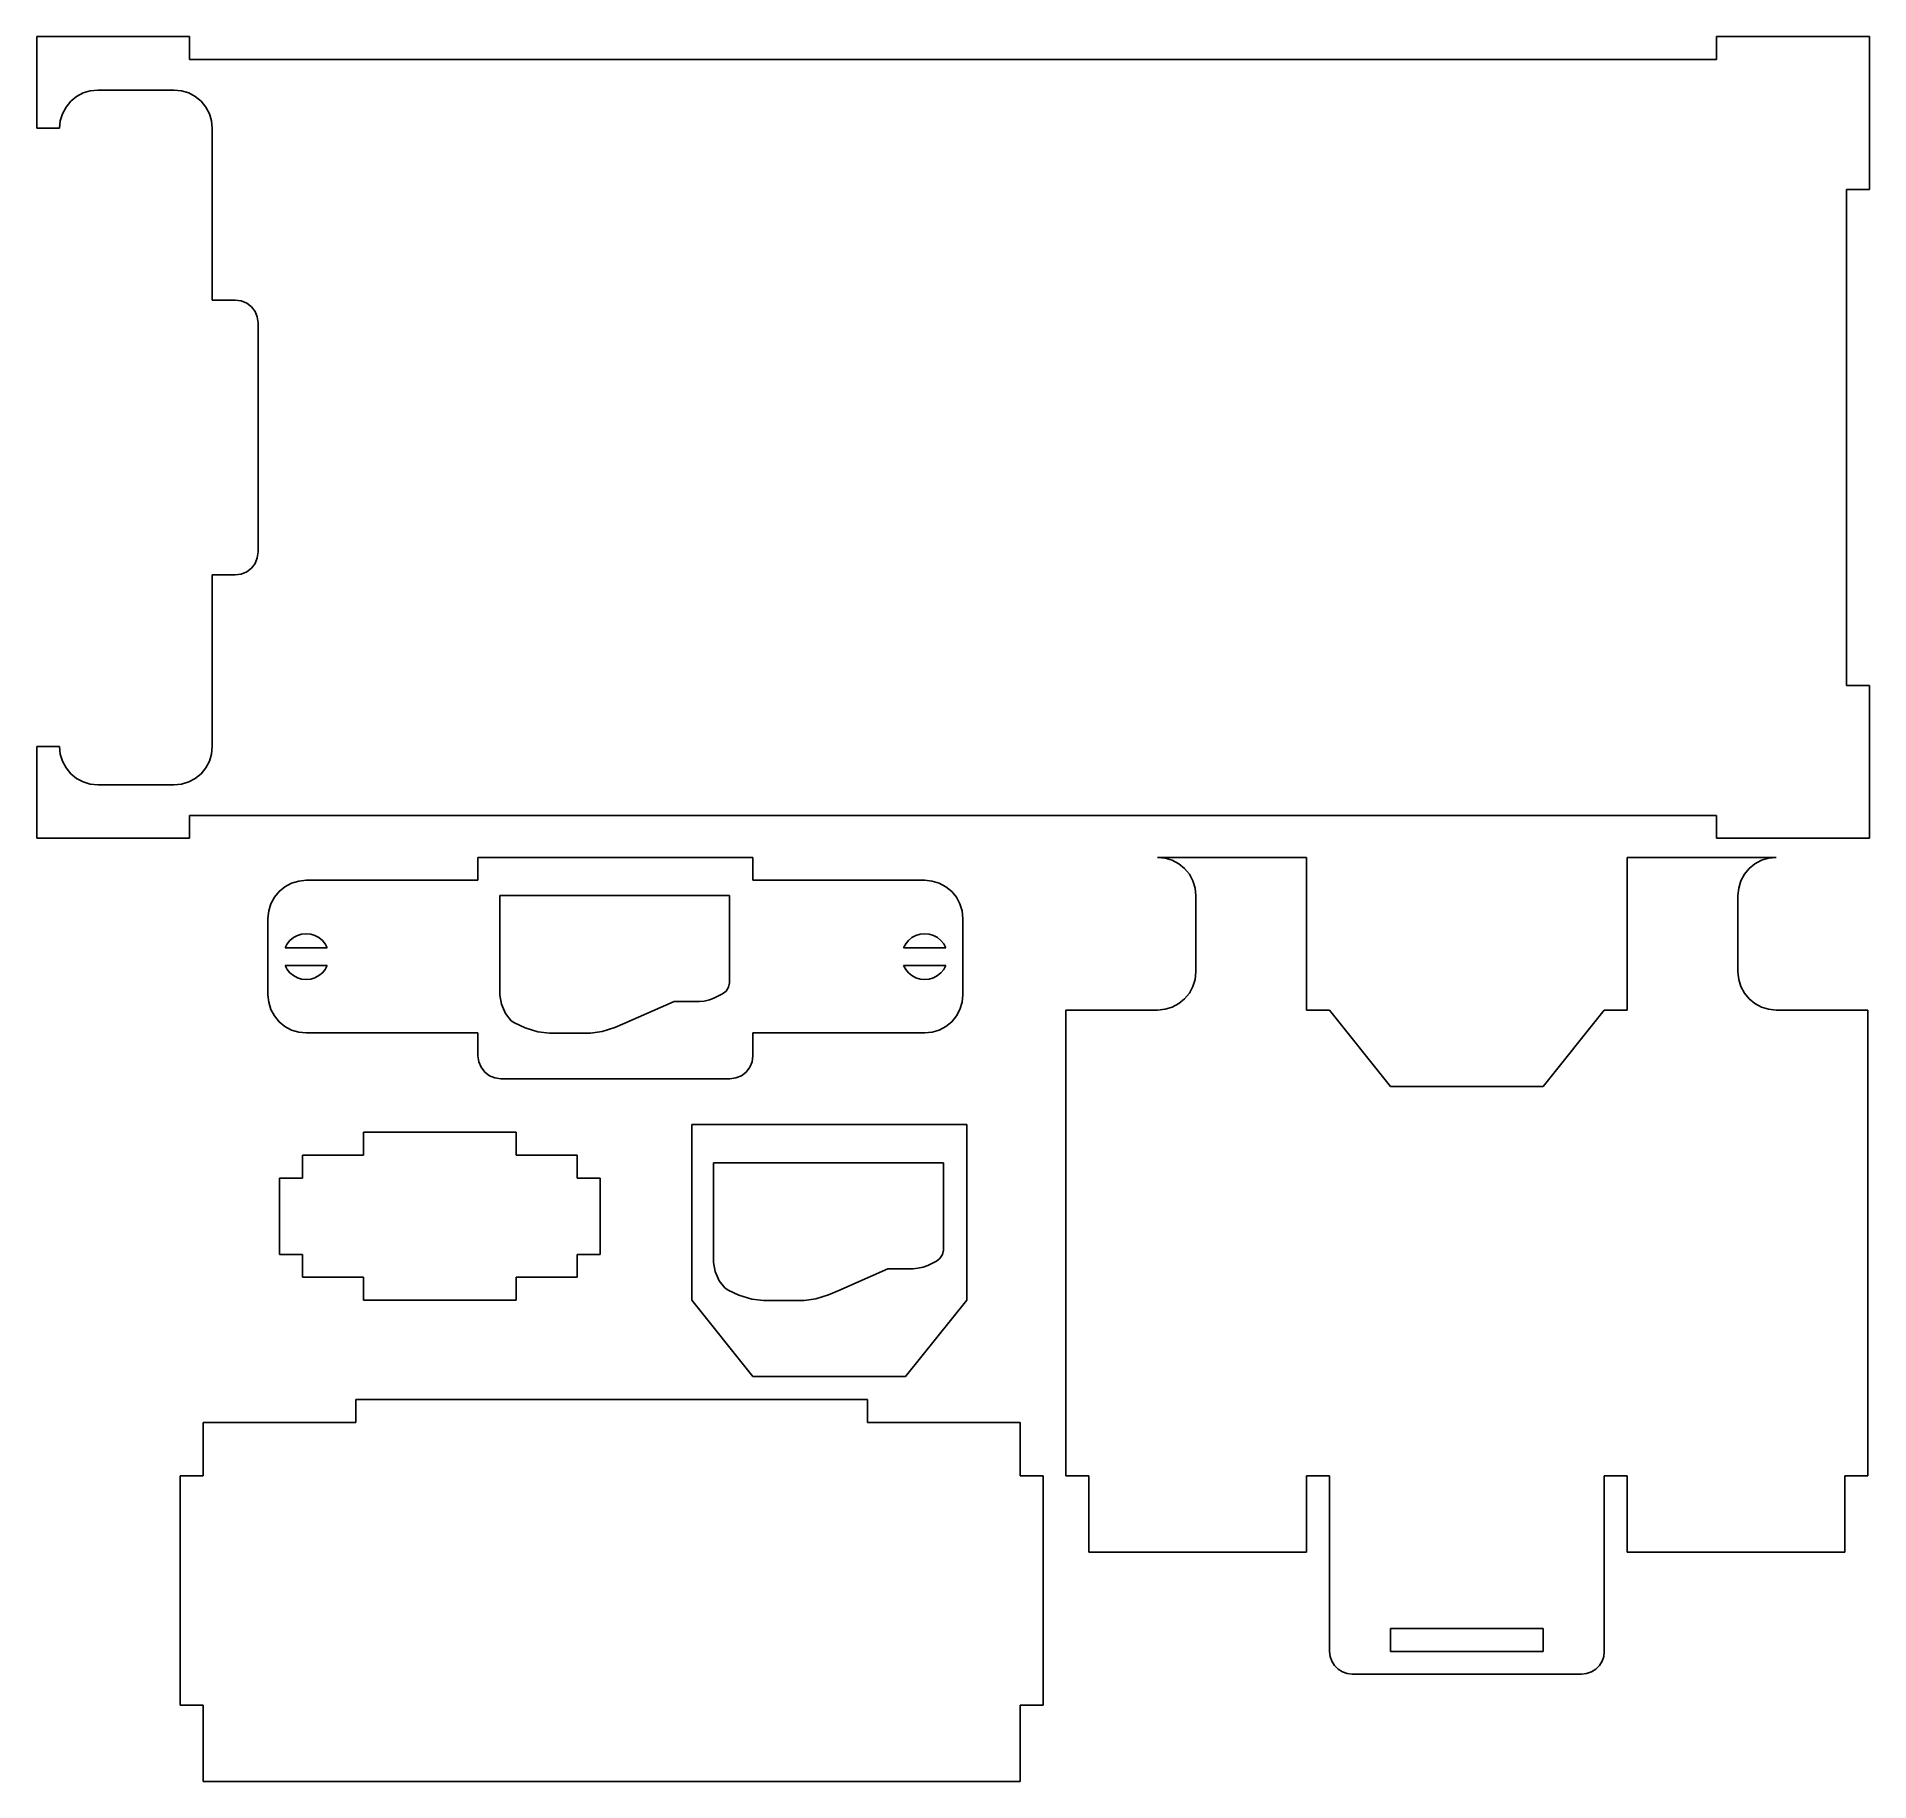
# Model space of a CAD drawing. Header units: metres. Extents: x 275 to 515, y -629 to -400.
import ezdxf

# ---------------------------------------------------------------- set-up
doc = ezdxf.new("R2010")
doc.units = ezdxf.units.M

msp = doc.modelspace()

# ---------------------------------------------------------------- linework, layer by layer
for p, q in [((275.21, -400.5), (275.21, -412.5)), ((295.21, -400.5), (275.21, -400.5)), ((295.21, -403.5), (295.21, -400.5)), ((495.21, -400.5), (495.21, -403.5)), ((515.21, -400.5), (495.21, -400.5)), ((515.21, -420.5), (515.21, -400.5)), ((495.21, -403.5), (295.21, -403.5)), ((280.43, -408.34), (281.29, -407.88)), ((281.29, -407.88), (282.23, -407.6)), ((282.23, -407.6), (283.21, -407.5)), ((293.21, -407.5), (283.21, -407.5)), ((293.21, -407.5), (294.18, -407.6)), ((294.18, -407.6), (295.12, -407.88)), ((295.12, -407.88), (295.98, -408.34)), ((278.59, -410.59), (279.05, -409.72)), ((279.05, -409.72), (279.67, -408.96)), ((279.67, -408.96), (280.43, -408.34)), ((295.98, -408.34), (296.74, -408.96)), ((296.74, -408.96), (297.36, -409.72)), ((297.36, -409.72), (297.82, -410.59)), ((275.21, -412.5), (278.21, -412.5)), ((278.21, -412.5), (278.3, -411.52)), ((278.3, -411.52), (278.59, -410.59)), ((297.82, -410.59), (298.11, -411.52)), ((298.11, -411.52), (298.21, -412.5)), ((298.21, -412.5), (298.21, -435)), ((512.21, -420.5), (515.21, -420.5)), ((512.21, -485.5), (512.21, -420.5)), ((301.21, -435), (298.21, -435)), ((301.98, -435.1), (301.21, -435)), ((302.71, -435.4), (301.98, -435.1)), ((303.33, -435.88), (302.71, -435.4)), ((303.8, -436.5), (303.33, -435.88)), ((304.1, -437.22), (303.8, -436.5)), ((304.21, -438), (304.1, -437.22)), ((304.21, -468), (304.21, -438)), ((304.1, -468.78), (304.21, -468)), ((302.71, -470.6), (303.33, -470.12)), ((303.33, -470.12), (303.8, -469.5)), ((303.8, -469.5), (304.1, -468.78)), ((298.21, -493.5), (298.21, -471)), ((301.21, -471), (298.21, -471)), ((301.21, -471), (301.98, -470.9)), ((301.98, -470.9), (302.71, -470.6)), ((512.21, -485.5), (515.21, -485.5)), ((515.21, -485.5), (515.21, -505.5)), ((275.21, -493.5), (278.21, -493.5)), ((275.21, -505.5), (275.21, -493.5)), ((278.21, -493.5), (278.3, -494.48)), ((298.11, -494.48), (298.21, -493.5)), ((278.3, -494.48), (278.59, -495.41)), ((278.59, -495.41), (279.05, -496.28)), ((279.05, -496.28), (279.67, -497.04)), ((296.74, -497.04), (297.36, -496.28)), ((297.36, -496.28), (297.82, -495.41)), ((297.82, -495.41), (298.11, -494.48)), ((279.67, -497.04), (280.43, -497.66)), ((280.43, -497.66), (281.29, -498.12)), ((281.29, -498.12), (282.23, -498.4)), ((282.23, -498.4), (283.21, -498.5)), ((293.21, -498.5), (283.21, -498.5)), ((293.21, -498.5), (294.18, -498.4)), ((294.18, -498.4), (295.12, -498.12)), ((295.12, -498.12), (295.98, -497.66)), ((295.98, -497.66), (296.74, -497.04)), ((295.21, -502.5), (295.21, -505.5)), ((495.21, -502.5), (295.21, -502.5)), ((495.21, -505.5), (495.21, -502.5)), ((295.21, -505.5), (275.21, -505.5)), ((515.21, -505.5), (495.21, -505.5)), ((333, -511), (333, -508)), ((333, -508), (369, -508)), ((369, -511), (369, -508)), ((422, -508), (441.5, -508)), ((422, -508), (422.98, -508.1)), ((422.98, -508.1), (423.91, -508.38)), ((423.91, -508.38), (424.78, -508.84)), ((441.5, -508), (441.5, -528)), ((483.5, -508), (483.5, -528)), ((503, -508), (483.5, -508)), ((501.09, -508.38), (500.22, -508.84)), ((502.02, -508.1), (501.09, -508.38)), ((503, -508), (502.02, -508.1)), ((309.52, -511.1), (308.59, -511.38)), ((310.5, -511), (309.52, -511.1)), ((310.5, -511), (333, -511)), ((391.5, -511), (369, -511)), ((391.5, -511), (392.48, -511.1)), ((392.48, -511.1), (393.41, -511.38)), ((424.78, -508.84), (425.54, -509.46)), ((425.54, -509.46), (426.16, -510.22)), ((426.16, -510.22), (426.62, -511.09)), ((426.62, -511.09), (426.9, -512.02)), ((498.38, -511.09), (498.1, -512.02)), ((498.84, -510.22), (498.38, -511.09)), ((499.46, -509.46), (498.84, -510.22)), ((500.22, -508.84), (499.46, -509.46)), ((306.34, -513.22), (305.88, -514.09)), ((306.96, -512.46), (306.34, -513.22)), ((307.72, -511.84), (306.96, -512.46)), ((308.59, -511.38), (307.72, -511.84)), ((335.86, -513), (365.94, -513)), ((335.86, -526.05), (335.86, -513)), ((365.94, -524.45), (365.94, -513)), ((393.41, -511.38), (394.28, -511.84)), ((394.28, -511.84), (395.04, -512.46)), ((395.04, -512.46), (395.66, -513.22)), ((395.66, -513.22), (396.12, -514.09)), ((426.9, -512.02), (427, -513)), ((427, -523), (427, -513)), ((498.1, -512.02), (498, -513)), ((498, -523), (498, -513)), ((305.6, -515.02), (305.5, -516)), ((305.5, -526), (305.5, -516)), ((305.88, -514.09), (305.6, -515.02)), ((396.12, -514.09), (396.4, -515.02)), ((396.4, -515.02), (396.5, -516)), ((396.5, -526), (396.5, -516)), ((308.83, -518.51), (309.35, -518.23)), ((309.35, -518.23), (309.91, -518.06)), ((309.91, -518.06), (310.5, -518)), ((310.5, -518), (311.09, -518.06)), ((311.09, -518.06), (311.65, -518.23)), ((311.65, -518.23), (312.17, -518.51)), ((390.35, -518.23), (389.83, -518.51)), ((390.91, -518.06), (390.35, -518.23)), ((391.5, -518), (390.91, -518.06)), ((392.09, -518.06), (391.5, -518)), ((392.65, -518.23), (392.09, -518.06)), ((393.17, -518.51), (392.65, -518.23)), ((307.73, -519.85), (308.01, -519.33)), ((307.73, -519.85), (313.27, -519.85)), ((308.01, -519.33), (308.38, -518.88)), ((308.38, -518.88), (308.83, -518.51)), ((312.17, -518.51), (312.62, -518.88)), ((312.62, -518.88), (312.99, -519.33)), ((312.99, -519.33), (313.27, -519.85)), ((389.01, -519.33), (388.73, -519.85)), ((394.27, -519.85), (388.73, -519.85)), ((389.38, -518.88), (389.01, -519.33)), ((389.83, -518.51), (389.38, -518.88)), ((393.62, -518.88), (393.17, -518.51)), ((393.99, -519.33), (393.62, -518.88)), ((394.27, -519.85), (393.99, -519.33)), ((308.01, -522.67), (307.73, -522.15)), ((307.73, -522.15), (313.27, -522.15)), ((308.38, -523.12), (308.01, -522.67)), ((308.83, -523.49), (308.38, -523.12)), ((312.62, -523.12), (312.17, -523.49)), ((312.99, -522.67), (312.62, -523.12)), ((313.27, -522.15), (312.99, -522.67)), ((388.73, -522.15), (389.01, -522.67)), ((394.27, -522.15), (388.73, -522.15)), ((389.01, -522.67), (389.38, -523.12)), ((389.38, -523.12), (389.83, -523.49)), ((393.17, -523.49), (393.62, -523.12)), ((393.62, -523.12), (393.99, -522.67)), ((393.99, -522.67), (394.27, -522.15)), ((426.9, -523.98), (427, -523)), ((498.1, -523.98), (498, -523)), ((309.35, -523.77), (308.83, -523.49)), ((309.91, -523.94), (309.35, -523.77)), ((310.5, -524), (309.91, -523.94)), ((311.09, -523.94), (310.5, -524)), ((311.65, -523.77), (311.09, -523.94)), ((312.17, -523.49), (311.65, -523.77)), ((365.49, -525.54), (365.04, -525.89)), ((365.82, -525.01), (365.49, -525.54)), ((365.94, -524.45), (365.82, -525.01)), ((389.83, -523.49), (390.35, -523.77)), ((390.35, -523.77), (390.91, -523.94)), ((390.91, -523.94), (391.5, -524)), ((391.5, -524), (392.09, -523.94)), ((392.09, -523.94), (392.65, -523.77)), ((392.65, -523.77), (393.17, -523.49)), ((426.16, -525.78), (426.62, -524.91)), ((426.62, -524.91), (426.9, -523.98)), ((498.38, -524.91), (498.1, -523.98)), ((498.84, -525.78), (498.38, -524.91)), ((305.5, -526), (305.6, -526.98)), ((305.6, -526.98), (305.88, -527.91)), ((305.88, -527.91), (306.34, -528.78)), ((335.86, -526.05), (336.06, -527.23)), ((336.06, -527.23), (336.6, -528.45)), ((352.25, -529.72), (358.67, -526.89)), ((361.99, -526.89), (358.67, -526.89)), ((362.61, -526.83), (361.99, -526.89)), ((363.3, -526.67), (362.61, -526.83)), ((363.89, -526.45), (363.3, -526.67)), ((365.04, -525.89), (363.89, -526.45)), ((396.12, -527.91), (395.66, -528.78)), ((396.4, -526.98), (396.12, -527.91)), ((396.5, -526), (396.4, -526.98)), ((410, -589), (410, -528)), ((410, -528), (422, -528)), ((422, -528), (422.98, -527.9)), ((422.98, -527.9), (423.91, -527.62)), ((423.91, -527.62), (424.78, -527.16)), ((424.78, -527.16), (425.54, -526.54)), ((425.54, -526.54), (426.16, -525.78)), ((441.5, -528), (444.5, -528)), ((444.5, -528), (452.5, -538)), ((480.5, -528), (472.5, -538)), ((480.5, -528), (483.5, -528)), ((499.46, -526.54), (498.84, -525.78)), ((500.22, -527.16), (499.46, -526.54)), ((501.09, -527.62), (500.22, -527.16)), ((502.02, -527.9), (501.09, -527.62)), ((503, -528), (502.02, -527.9)), ((515, -528), (503, -528)), ((515, -528), (515, -589)), ((306.34, -528.78), (306.96, -529.54)), ((306.96, -529.54), (307.72, -530.16)), ((307.72, -530.16), (308.59, -530.62)), ((336.6, -528.45), (337.34, -529.4)), ((337.77, -529.68), (337.34, -529.4)), ((339.16, -530.35), (337.77, -529.68)), ((340.84, -530.85), (339.16, -530.35)), ((350.9, -530.3), (349.25, -530.83)), ((352.25, -529.72), (350.9, -530.3)), ((394.28, -530.16), (393.41, -530.62)), ((395.04, -529.54), (394.28, -530.16)), ((395.66, -528.78), (395.04, -529.54)), ((308.59, -530.62), (309.52, -530.9)), ((309.52, -530.9), (310.5, -531)), ((310.5, -531), (333, -531)), ((333, -534), (333, -531)), ((342.37, -531.03), (340.84, -530.85)), ((347.73, -531.03), (342.37, -531.03)), ((349.25, -530.83), (347.73, -531.03)), ((391.5, -531), (369, -531)), ((369, -534), (369, -531)), ((392.48, -530.9), (391.5, -531)), ((393.41, -530.62), (392.48, -530.9)), ((333, -534), (333.1, -534.78)), ((333.1, -534.78), (333.4, -535.5)), ((368.6, -535.5), (368.9, -534.78)), ((368.9, -534.78), (369, -534)), ((333.4, -535.5), (333.88, -536.12)), ((333.88, -536.12), (334.5, -536.6)), ((334.5, -536.6), (335.22, -536.9)), ((335.22, -536.9), (336, -537)), ((336, -537), (366, -537)), ((366, -537), (366.78, -536.9)), ((366.78, -536.9), (367.5, -536.6)), ((367.5, -536.6), (368.12, -536.12)), ((368.12, -536.12), (368.6, -535.5)), ((452.5, -538), (472.5, -538)), ((318, -544), (318, -547)), ((338, -544), (318, -544)), ((338, -547), (338, -544)), ((361, -543), (361, -566)), ((361, -543), (397, -543)), ((397, -543), (397, -566)), ((310, -547), (310, -550)), ((318, -547), (310, -547)), ((338, -547), (346, -547)), ((346, -547), (346, -550)), ((363.86, -548), (393.94, -548)), ((363.86, -561.05), (363.86, -548)), ((393.94, -559.45), (393.94, -548)), ((307, -550), (307, -560)), ((310, -550), (307, -550)), ((346, -550), (349, -550)), ((349, -550), (349, -560)), ((307, -560), (310, -560)), ((310, -560), (310, -563)), ((349, -560), (346, -560)), ((346, -560), (346, -563)), ((363.86, -561.05), (364.06, -562.23)), ((391.89, -561.45), (391.3, -561.67)), ((393.04, -560.89), (391.89, -561.45)), ((393.49, -560.54), (393.04, -560.89)), ((393.82, -560.01), (393.49, -560.54)), ((393.94, -559.45), (393.82, -560.01)), ((310, -563), (318, -563)), ((318, -563), (318, -566)), ((346, -563), (338, -563)), ((338, -563), (338, -566)), ((364.06, -562.23), (364.6, -563.45)), ((364.6, -563.45), (365.34, -564.4)), ((380.25, -564.72), (386.67, -561.89)), ((389.99, -561.89), (386.67, -561.89)), ((390.61, -561.83), (389.99, -561.89)), ((391.3, -561.67), (390.61, -561.83)), ((318, -566), (338, -566)), ((361, -566), (369, -576)), ((365.77, -564.68), (365.34, -564.4)), ((367.16, -565.35), (365.77, -564.68)), ((368.84, -565.85), (367.16, -565.35)), ((370.37, -566.03), (368.84, -565.85)), ((375.73, -566.03), (370.37, -566.03)), ((377.25, -565.83), (375.73, -566.03)), ((378.9, -565.3), (377.25, -565.83)), ((380.25, -564.72), (378.9, -565.3)), ((397, -566), (389, -576)), ((369, -576), (389, -576)), ((384, -579.03), (317, -579.03)), ((317, -579.03), (317, -582.03)), ((384, -579.03), (384, -582.03)), ((317, -582.03), (297, -582.03)), ((297, -582.03), (297, -589.03)), ((404, -582.03), (384, -582.03)), ((404, -582.03), (404, -589.03)), ((294, -619.03), (294, -589.03)), ((297, -589.03), (294, -589.03)), ((407, -589.03), (404, -589.03)), ((407, -589.03), (407, -619.03)), ((413, -589), (410, -589)), ((413, -599), (413, -589)), ((444.5, -589), (441.5, -589)), ((441.5, -589), (441.5, -599)), ((444.5, -612), (444.5, -589)), ((480.5, -589), (480.5, -612)), ((480.5, -589), (483.5, -589)), ((483.5, -589), (483.5, -599)), ((515, -589), (512, -589)), ((512, -589), (512, -599)), ((413, -599), (441.5, -599)), ((512, -599), (483.5, -599)), ((452.5, -612), (452.5, -609)), ((472.5, -609), (452.5, -609)), ((472.5, -612), (472.5, -609)), ((444.5, -612), (444.58, -612.67)), ((452.5, -612), (472.5, -612)), ((480.5, -612), (480.42, -612.67)), ((444.58, -612.67), (444.8, -613.3)), ((444.8, -613.3), (445.15, -613.87)), ((445.15, -613.87), (445.63, -614.35)), ((445.63, -614.35), (446.2, -614.7)), ((479.37, -614.35), (478.8, -614.7)), ((479.85, -613.87), (479.37, -614.35)), ((480.2, -613.3), (479.85, -613.87)), ((480.42, -612.67), (480.2, -613.3)), ((446.2, -614.7), (446.83, -614.92)), ((446.83, -614.92), (447.5, -615)), ((447.5, -615), (477.5, -615)), ((478.17, -614.92), (477.5, -615)), ((478.8, -614.7), (478.17, -614.92)), ((294, -619.03), (297, -619.03)), ((297, -629.03), (297, -619.03)), ((404, -619.03), (404, -629.03)), ((404, -619.03), (407, -619.03)), ((404, -629.03), (297, -629.03))]:
    msp.add_line(p, q)

doc.saveas('drawing.dxf')
